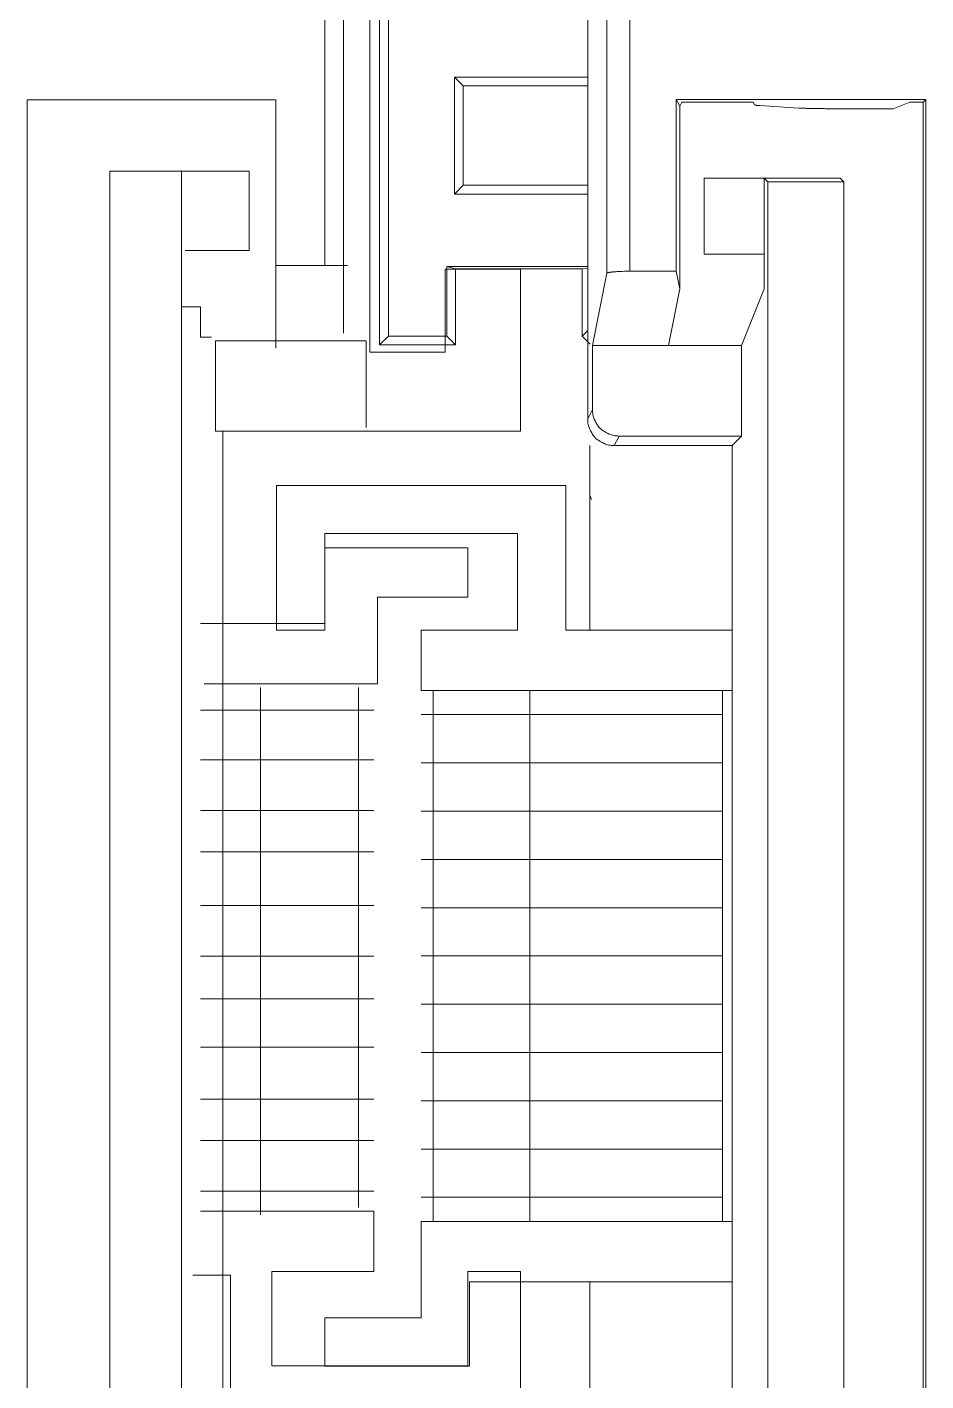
# Model space of a CAD drawing. Header units: inches. Extents: x 75782 to 87231, y -34126 to -18655.
# Drawn here: x 77012.4 to 77051.6, y -28403.6 to -28344.5 of the extents above; entities that cross this region are included whole.
import ezdxf

# ---------------------------------------------------------------- set-up
doc = ezdxf.new("R2010")
doc.units = ezdxf.units.IN
doc.header["$MEASUREMENT"] = 0
doc.layers.add('COMPONENTES', color=251, linetype='Continuous', lineweight=18)

# ---------------------------------------------------------------- blocks, each defined once
blk = doc.blocks.new('AK2-CM')
at = {"linetype": 'Continuous'}
for p, q in [((32236.05, 22593.07), (32236.05, 22559.87)), ((32236.05, 22593.07), (32236.05, 22559.87)), ((32237.7, 22553.95), (32237.7, 22591.1)), ((32237.7, 22553.95), (32237.7, 22591.1)), ((32240, 22589.78), (32240, 22552.31)), ((32240, 22589.78), (32240, 22552.31)), ((32210.06, 22574.33), (32210.06, 22425.92)), ((32210.06, 22574.33), (32210.06, 22425.92)), ((32231.78, 22574.33), (32210.06, 22574.33)), ((32231.78, 22574.33), (32210.06, 22574.33)), ((32231.78, 22552.64), (32231.78, 22574.33)), ((32231.78, 22552.64), (32231.78, 22574.33)), ((32217.3, 22568.09), (32217.3, 22432.16)), ((32217.3, 22568.09), (32217.3, 22432.16)), ((32229.47, 22568.09), (32217.3, 22568.09)), ((32229.47, 22568.09), (32217.3, 22568.09)), ((32223.55, 22432.16), (32223.55, 22568.09)), ((32223.55, 22432.16), (32223.55, 22568.09)), ((32229.47, 22561.18), (32229.47, 22568.09)), ((32229.47, 22561.18), (32229.47, 22568.09)), ((32223.88, 22561.18), (32229.47, 22561.18)), ((32223.88, 22561.18), (32229.47, 22561.18)), ((32238.03, 22559.87), (32231.78, 22559.87)), ((32238.03, 22559.87), (32231.78, 22559.87)), ((32246.58, 22559.54), (32253.16, 22559.54)), ((32246.58, 22552.31), (32246.58, 22559.54)), ((32246.58, 22559.54), (32253.16, 22559.54)), ((32246.58, 22552.31), (32246.58, 22559.54)), ((32253.16, 22559.54), (32253.16, 22545.41)), ((32253.16, 22559.54), (32253.16, 22545.41)), ((32225.2, 22556.25), (32223.55, 22556.25)), ((32225.2, 22556.25), (32223.55, 22556.25)), ((32225.2, 22553.62), (32225.2, 22556.25)), ((32225.2, 22553.62), (32225.2, 22556.25)), ((32226.18, 22553.62), (32225.2, 22553.62)), ((32226.18, 22553.62), (32225.2, 22553.62)), ((32226.51, 22553.3), (32239.67, 22553.3)), ((32226.51, 22545.41), (32226.51, 22553.3)), ((32226.51, 22553.3), (32239.67, 22553.3)), ((32226.51, 22545.41), (32226.51, 22553.3)), ((32239.67, 22553.3), (32239.67, 22545.73)), ((32239.67, 22553.3), (32239.67, 22545.73)), ((32240, 22552.31), (32246.58, 22552.31)), ((32240, 22552.31), (32246.58, 22552.31)), ((32253.16, 22545.41), (32226.51, 22545.41)), ((32253.16, 22545.41), (32226.51, 22545.41)), ((32227.17, 22454.52), (32227.17, 22545.41)), ((32227.17, 22454.52), (32227.17, 22545.41)), ((32236.05, 22528.64), (32236.05, 22535.22)), ((32236.05, 22528.64), (32236.05, 22535.22)), ((32236.05, 22535.22), (32248.56, 22535.22)), ((32236.05, 22535.22), (32248.56, 22535.22)), ((32248.56, 22535.22), (32248.56, 22530.94)), ((32248.56, 22535.22), (32248.56, 22530.94)), ((32240.66, 22530.94), (32240.66, 22523.38)), ((32248.56, 22530.94), (32240.66, 22530.94)), ((32240.66, 22530.94), (32240.66, 22523.38)), ((32248.56, 22530.94), (32240.66, 22530.94)), ((32225.2, 22528.64), (32236.05, 22528.64)), ((32225.2, 22528.64), (32236.05, 22528.64)), ((32240.66, 22523.38), (32225.53, 22523.38)), ((32240.66, 22523.38), (32225.53, 22523.38)), ((32230.46, 22523.05), (32230.46, 22477.03)), ((32230.46, 22523.05), (32230.46, 22477.03)), ((32239.01, 22523.05), (32239.01, 22477.69)), ((32239.01, 22523.05), (32239.01, 22477.69)), ((32225.2, 22521.08), (32240.33, 22521.08)), ((32225.2, 22521.08), (32240.33, 22521.08)), ((32225.2, 22516.75), (32240.33, 22516.75)), ((32225.2, 22516.75), (32240.33, 22516.75)), ((32225.2, 22512.33), (32240.33, 22512.33)), ((32225.2, 22512.33), (32240.33, 22512.33)), ((32225.2, 22508.72), (32240.33, 22508.72)), ((32225.2, 22508.72), (32240.33, 22508.72)), ((32225.2, 22504.02), (32240.33, 22504.02)), ((32225.2, 22504.02), (32240.33, 22504.02)), ((32225.2, 22499.6), (32240.33, 22499.6)), ((32225.2, 22499.6), (32240.33, 22499.6)), ((32225.2, 22495.9), (32240.33, 22495.9)), ((32225.2, 22495.9), (32240.33, 22495.9)), ((32225.2, 22491.66), (32240.33, 22491.66)), ((32225.2, 22491.66), (32240.33, 22491.66)), ((32225.2, 22487.14), (32240.33, 22487.14)), ((32225.2, 22487.14), (32240.33, 22487.14)), ((32225.2, 22483.53), (32240.33, 22483.53)), ((32225.2, 22483.53), (32240.33, 22483.53)), ((32225.2, 22479.11), (32240.33, 22479.11)), ((32225.2, 22479.11), (32240.33, 22479.11)), ((32240.33, 22477.36), (32225.2, 22477.36)), ((32240.33, 22477.36), (32225.2, 22477.36)), ((32240.33, 22472.1), (32240.33, 22477.36)), ((32240.33, 22472.1), (32240.33, 22477.36)), ((32224.54, 22471.77), (32227.83, 22471.77)), ((32224.54, 22471.77), (32227.83, 22471.77)), ((32227.83, 22471.77), (32227.83, 22458.95)), ((32227.83, 22471.77), (32227.83, 22458.95)), ((32231.45, 22472.1), (32240.33, 22472.1)), ((32231.45, 22463.88), (32231.45, 22472.1)), ((32231.45, 22472.1), (32240.33, 22472.1)), ((32231.45, 22463.88), (32231.45, 22472.1)), ((32248.56, 22472.1), (32248.56, 22463.88)), ((32253.16, 22472.1), (32248.56, 22472.1)), ((32248.56, 22472.1), (32248.56, 22463.88)), ((32253.16, 22472.1), (32248.56, 22472.1)), ((32253.16, 22458.95), (32253.16, 22472.1)), ((32253.16, 22458.95), (32253.16, 22472.1)), ((32248.56, 22463.88), (32231.45, 22463.88)), ((32248.56, 22463.88), (32231.45, 22463.88))]:
    blk.add_line(p, q, dxfattribs=at)
blk = doc.blocks.new('AK2-XM')
at = {"layer": 'COMPONENTES'}
for p, q in [((31771.214, 23361.696), (31771.214, 23344.275)), ((31771.593, 23344.654), (31771.593, 23361.317)), ((31780.296, 23359.341), (31780.296, 23341.045)), ((31781.133, 23359.341), (31781.133, 23347.399)), ((31782.129, 23359.341), (31782.129, 23347.484)), ((31774.474, 23355.947), (31780.296, 23355.947)), ((31774.474, 23350.854), (31774.474, 23355.947)), ((31774.474, 23355.947), (31774.854, 23355.568)), ((31780.296, 23355.568), (31774.854, 23355.568)), ((31774.854, 23355.568), (31774.854, 23351.233)), ((31795.062, 23354.982), (31784.165, 23354.982)), ((31784.165, 23347.484), (31784.165, 23354.982)), ((31784.317, 23354.679), (31784.165, 23354.982)), ((31784.317, 23354.679), (31784.411, 23354.866)), ((31784.411, 23354.866), (31787.522, 23354.866)), ((31787.587, 23354.736), (31787.522, 23354.866)), ((31794.352, 23354.866), (31793.627, 23354.576)), ((31794.352, 23354.866), (31794.946, 23354.866)), ((31795.062, 23354.982), (31794.946, 23354.866)), ((31794.946, 23280.365), (31794.946, 23354.866)), ((31795.062, 23354.982), (31795.062, 23280.25)), ((31784.317, 23346.724), (31784.317, 23354.679)), ((31787.809, 23354.708), (31789.511, 23354.605)), ((31790.948, 23354.576), (31793.627, 23354.576)), ((31774.854, 23351.233), (31774.474, 23350.854)), ((31774.854, 23351.233), (31780.296, 23351.233)), ((31785.385, 23351.548), (31785.385, 23348.23)), ((31785.385, 23351.548), (31788.006, 23351.548)), ((31788.006, 23348.23), (31788.006, 23351.548)), ((31791.324, 23351.548), (31788.006, 23351.548)), ((31788.006, 23351.548), (31788.164, 23351.389)), ((31788.164, 23283.842), (31788.164, 23351.389)), ((31788.164, 23351.389), (31791.483, 23351.389)), ((31791.483, 23351.389), (31791.324, 23351.548)), ((31791.483, 23351.389), (31791.483, 23283.842)), ((31780.296, 23350.854), (31774.474, 23350.854)), ((31780.296, 23347.688), (31774.153, 23347.688)), ((31774.153, 23347.688), (31774.153, 23344.654)), ((31774.153, 23347.688), (31774.532, 23347.593)), ((31788.006, 23348.23), (31785.385, 23348.23)), ((31788.006, 23348.23), (31788.006, 23346.724)), ((31780.057, 23347.593), (31774.532, 23347.593)), ((31774.532, 23344.275), (31774.532, 23347.593)), ((31780.296, 23347.623), (31780.057, 23347.593)), ((31780.057, 23347.593), (31780.057, 23344.656)), ((31780.503, 23344.24), (31781.133, 23347.399)), ((31782.129, 23347.484), (31784.165, 23347.484)), ((31784.165, 23347.484), (31784.317, 23346.724)), ((31784.317, 23346.724), (31783.821, 23344.24)), ((31788.006, 23346.724), (31787.014, 23344.24)), ((31780.057, 23344.656), (31780.296, 23344.895)), ((31771.214, 23344.275), (31771.593, 23344.654)), ((31774.532, 23344.275), (31771.214, 23344.275)), ((31774.153, 23344.654), (31771.593, 23344.654)), ((31774.532, 23344.275), (31774.153, 23344.654)), ((31780.41, 23344.302), (31780.057, 23344.656)), ((31783.821, 23344.24), (31780.503, 23344.24)), ((31780.503, 23341.459), (31780.503, 23344.24)), ((31783.821, 23344.24), (31787.014, 23344.24)), ((31787.014, 23340.298), (31787.014, 23344.24)), ((31780.503, 23341.459), (31780.296, 23341.045)), ((31781.664, 23340.298), (31781.457, 23339.884)), ((31787.014, 23340.298), (31781.664, 23340.298)), ((31787.014, 23340.298), (31786.6, 23339.884)), ((31780.396, 23331.828), (31780.396, 23339.884)), ((31781.457, 23339.884), (31786.6, 23339.884)), ((31786.6, 23339.884), (31786.6, 23295.348)), ((31779.343, 23338.145), (31766.71, 23338.145)), ((31766.71, 23338.145), (31766.71, 23331.828)), ((31779.343, 23331.828), (31779.343, 23338.145)), ((31780.41, 23337.671), (31780.468, 23337.525)), ((31768.815, 23336.039), (31777.237, 23336.039)), ((31768.815, 23331.828), (31768.815, 23336.039)), ((31777.237, 23336.039), (31777.237, 23331.828)), ((31766.71, 23331.828), (31768.815, 23331.828)), ((31777.237, 23331.828), (31773.026, 23331.828)), ((31773.026, 23331.828), (31773.026, 23329.196)), ((31779.343, 23331.828), (31786.6, 23331.828)), ((31773.026, 23329.196), (31786.6, 23329.196)), ((31773.553, 23329.196), (31773.553, 23306.035)), ((31777.764, 23329.196), (31777.764, 23306.035)), ((31786.186, 23306.035), (31786.186, 23329.196)), ((31786.186, 23328.143), (31773.026, 23328.143)), ((31786.186, 23326.038), (31773.026, 23326.038)), ((31786.186, 23323.932), (31773.026, 23323.932)), ((31786.186, 23321.827), (31773.026, 23321.827)), ((31786.186, 23319.721), (31773.026, 23319.721)), ((31786.186, 23317.616), (31773.026, 23317.616)), ((31786.186, 23315.51), (31773.026, 23315.51)), ((31786.186, 23313.405), (31773.026, 23313.405)), ((31786.186, 23311.299), (31773.026, 23311.299)), ((31786.186, 23309.194), (31773.026, 23309.194)), ((31786.186, 23307.088), (31773.026, 23307.088)), ((31773.026, 23306.035), (31773.026, 23301.824)), ((31773.026, 23306.035), (31786.6, 23306.035)), ((31775.132, 23303.404), (31786.6, 23303.404)), ((31775.132, 23303.404), (31775.132, 23299.719)), ((31780.396, 23295.348), (31780.396, 23303.404)), ((31768.815, 23301.824), (31773.026, 23301.824)), ((31768.815, 23299.719), (31768.815, 23301.824)), ((31775.132, 23299.719), (31768.815, 23299.719))]:
    blk.add_line(p, q, dxfattribs=at)
for points, knots in [([(31787.809, 23354.708), (31787.781, 23354.71), (31787.734, 23354.713), (31787.684, 23354.717), (31787.658, 23354.72), (31787.641, 23354.723), (31787.62, 23354.725), (31787.603, 23354.728), (31787.591, 23354.732), (31787.588, 23354.735), (31787.587, 23354.736)], [0, 0, 0, 0, 0.0958791, 0.1555807, 0.1690097, 0.1852226, 0.2126249, 0.2387782, 0.2458502, 0.2520733, 0.2520733, 0.2520733, 0.2520733]), ([(31790.948, 23354.576), (31790.94, 23354.576), (31790.928, 23354.576), (31790.915, 23354.576), (31790.909, 23354.576), (31790.873, 23354.576), (31790.783, 23354.577), (31790.642, 23354.577), (31790.486, 23354.578), (31790.344, 23354.58), (31790.214, 23354.582), (31790.116, 23354.584), (31790.044, 23354.586), (31789.994, 23354.587), (31789.943, 23354.588), (31789.893, 23354.589), (31789.844, 23354.591), (31789.792, 23354.593), (31789.733, 23354.595), (31789.676, 23354.597), (31789.626, 23354.599), (31789.589, 23354.601), (31789.558, 23354.603), (31789.541, 23354.604), (31789.533, 23354.604), (31789.529, 23354.604), (31789.522, 23354.605), (31789.515, 23354.605), (31789.511, 23354.605)], [0, 0, 0, 0, 0.026006, 0.041015, 0.044545, 0.047068, 0.15974, 0.347882, 0.52035, 0.681235, 0.825109, 0.955736, 1.011363, 1.067012, 1.123804, 1.182498, 1.233907, 1.2875, 1.359116, 1.431533, 1.478598, 1.525753, 1.557599, 1.580348, 1.582781, 1.585502, 1.5939, 1.60709, 1.60709, 1.60709, 1.60709]), ([(31781.133, 23347.399), (31781.135, 23347.402), (31781.138, 23347.408), (31781.147, 23347.411), (31781.154, 23347.414), (31781.161, 23347.417), (31781.169, 23347.419), (31781.178, 23347.422), (31781.189, 23347.425), (31781.203, 23347.428), (31781.219, 23347.431), (31781.234, 23347.433), (31781.248, 23347.436), (31781.261, 23347.438), (31781.275, 23347.44), (31781.291, 23347.442), (31781.309, 23347.445), (31781.325, 23347.447), (31781.339, 23347.448), (31781.354, 23347.45), (31781.37, 23347.452), (31781.389, 23347.454), (31781.41, 23347.456), (31781.439, 23347.458), (31781.475, 23347.461), (31781.52, 23347.465), (31781.567, 23347.468), (31781.617, 23347.471), (31781.666, 23347.473), (31781.715, 23347.475), (31781.765, 23347.478), (31781.843, 23347.481), (31781.964, 23347.484), (31782.069, 23347.484), (31782.129, 23347.484)], [0, 0, 0, 0, 0.010939, 0.022401, 0.030357, 0.037959, 0.047174, 0.056766, 0.070761, 0.085516, 0.104719, 0.123364, 0.137637, 0.151474, 0.168363, 0.186209, 0.206976, 0.226825, 0.241309, 0.255331, 0.275099, 0.295187, 0.320148, 0.345325, 0.392269, 0.44177, 0.497741, 0.551856, 0.60842, 0.66123, 0.718818, 0.775281, 0.923267, 1.124905, 1.124905, 1.124905, 1.124905]), ([(31781.664, 23340.298), (31781.582, 23340.3), (31781.435, 23340.303), (31781.231, 23340.378), (31781.057, 23340.47), (31780.921, 23340.555), (31780.833, 23340.629), (31780.76, 23340.716), (31780.675, 23340.852), (31780.583, 23341.026), (31780.508, 23341.231), (31780.505, 23341.377), (31780.503, 23341.459)], [0, 0, 0, 0, 0.273468, 0.487777, 0.721674, 0.935989, 1.020816, 1.10564, 1.319997, 1.553949, 1.768362, 2.041962, 2.041962, 2.041962, 2.041962]), ([(31781.457, 23339.884), (31781.375, 23339.886), (31781.228, 23339.889), (31781.024, 23339.963), (31780.85, 23340.056), (31780.714, 23340.14), (31780.626, 23340.214), (31780.553, 23340.302), (31780.468, 23340.438), (31780.376, 23340.612), (31780.301, 23340.816), (31780.298, 23340.963), (31780.296, 23341.045)], [0, 0, 0, 0, 0.273468, 0.487777, 0.721674, 0.935989, 1.020816, 1.10564, 1.319997, 1.553949, 1.768362, 2.041962, 2.041962, 2.041962, 2.041962])]:
    blk.add_open_spline(points, degree=3, knots=knots, dxfattribs=at)

msp = doc.modelspace()

# ---------------------------------------------------------------- block references
at = {"layer": 'COMPONENTES'}
msp.add_blockref('AK2-XM', (45256.543, -51702.652), dxfattribs=at)
at = {"layer": 'COMPONENTES', "xscale": 0.5, "yscale": 0.5, "zscale": 0.5}
msp.add_blockref('AK2-CM', (60907.332, -39634.849), dxfattribs=at)

doc.saveas('drawing.dxf')
